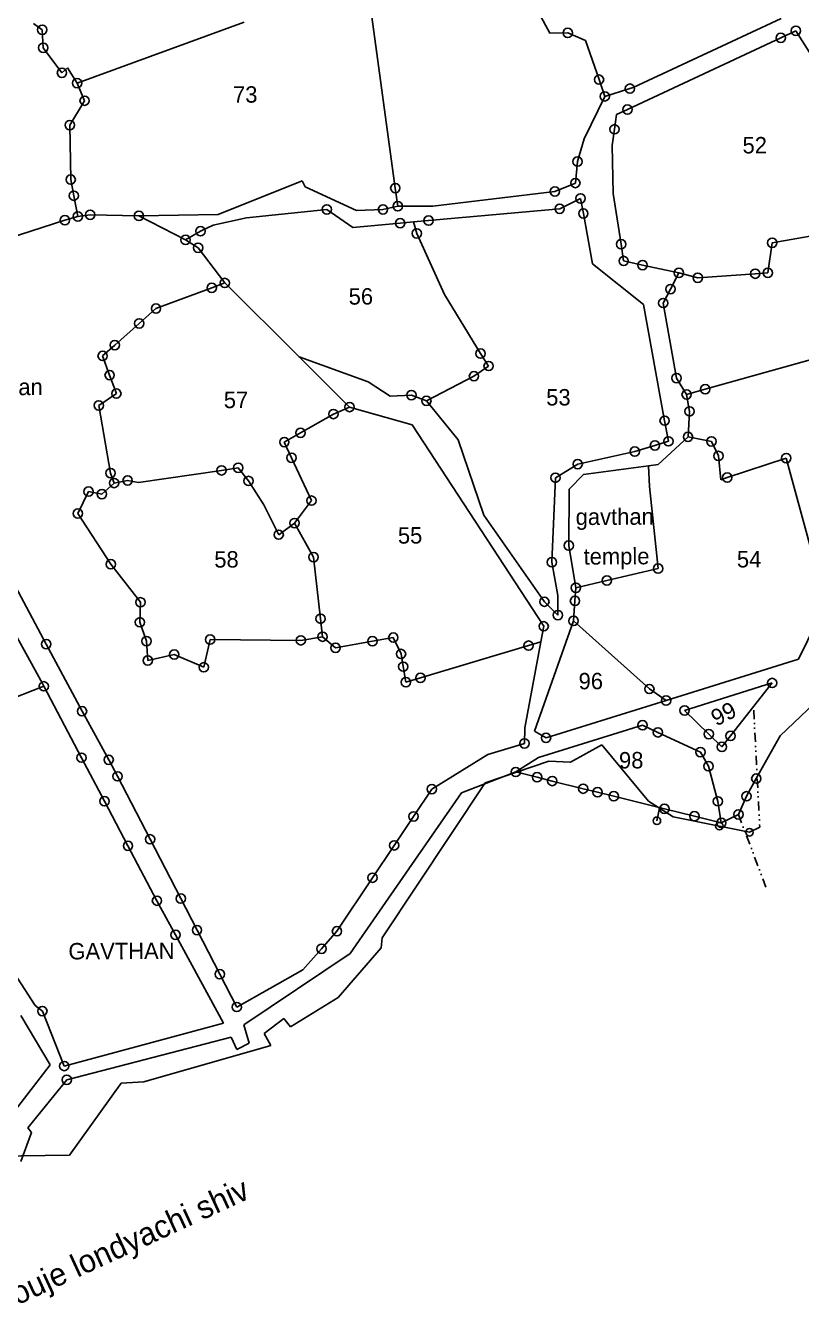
# Model space of a CAD drawing. Header units: metres. Extents: x 267555 to 271037, y 2139222 to 2142032.
# Drawn here: x 269185 to 269615, y 2140148 to 2140863 of the extents above; entities that cross this region are included whole.
import ezdxf

# ---------------------------------------------------------------- set-up
doc = ezdxf.new("R2010")
doc.units = ezdxf.units.M
doc.linetypes.add('DIVIDE', pattern=[1.25, 0.5, -0.25, 0, -0.25, 0, -0.25])
for name, color, linetype in [('OFF', 1, 'Continuous'), ('POLY_PARCEL', 6, 'Continuous'), ('POLY_ROAD', 30, 'Continuous'), ('SYM_STONE', 1, 'Continuous'), ('TEXT_MAPIN', 7, 'Continuous'), ('TEXT_MAPOUT', 7, 'Continuous'), ('TEXT_PARCEL', 7, 'Continuous'), ('V_BOUND_LINE', 7, 'Continuous'), ('V_DIVIDE_LINE', 7, 'DIVIDE')]:
    doc.layers.add(name, color=color, linetype=linetype)
doc.styles.add('TEXT_MAP', font='', dxfattribs={"height": 2.5})
doc.styles.get('TEXT_MAP').set_extended_font_data('Kruti Dev 050')

msp = doc.modelspace()

# ---------------------------------------------------------------- linework, layer by layer
at = {"layer": 'OFF'}
for p, q in [((269613.09, 2140511.6), (269627.99, 2140541.71)), ((269504.05, 2140464.22), (269529.92, 2140433.02)), ((269327.88, 2140312.35), (269316.88, 2140304.1)), ((269301.82, 2140295.31), (269308.64, 2140298.76))]:
    msp.add_line(p, q, dxfattribs=at)
at = {"layer": 'POLY_PARCEL'}
for p, q in [((269453.46, 2140899.2), (269475.33, 2140858.81)), ((269376.07, 2140871.88), (269389.66, 2140772.83)), ((269189.04, 2140864.15), (269193.92, 2140860.6)), ((269213.25, 2140831.04), (269305.8, 2140864.74)), ((269193.92, 2140860.6), (269194.48, 2140850.63)), ((269475.33, 2140858.81), (269485.23, 2140858.86)), ((269485.23, 2140858.86), (269495.16, 2140854.67)), ((269194.48, 2140850.63), (269204.87, 2140836.77)), ((269495.16, 2140854.67), (269502.59, 2140832.96)), ((269204.87, 2140836.77), (269207.98, 2140839.57)), ((269207.98, 2140839.57), (269213.25, 2140831.04)), ((269213.25, 2140831.04), (269217.44, 2140821.29)), ((269502.59, 2140832.96), (269505.76, 2140823.69)), ((269217.44, 2140821.29), (269209.22, 2140807.78)), ((269209.22, 2140807.78), (269209.72, 2140777.56)), ((269209.72, 2140777.56), (269211.44, 2140768.61)), ((269389.66, 2140772.83), (269391.04, 2140762.76)), ((269211.44, 2140768.61), (269213.66, 2140757.11)), ((269206.51, 2140755.03), (269213.66, 2140757.11)), ((269213.66, 2140757.11), (269220.51, 2140758.03)), ((269220.51, 2140758.03), (269247.53, 2140757.42)), ((269166.41, 2140742.13), (269206.51, 2140755.03)), ((269399.75, 2140754.06), (269401.56, 2140747.72)), ((269273.41, 2140744.13), (269280.35, 2140739.73)), ((269401.56, 2140747.72), (269416.93, 2140713.81)), ((269596.17, 2140725.85), (269598.61, 2140742.51)), ((269598.61, 2140742.51), (269622.83, 2140746.67)), ((269280.35, 2140739.73), (269295.14, 2140720.23)), ((269295.14, 2140720.23), (269287.89, 2140717.53)), ((269295.14, 2140720.23), (269336.37, 2140679.28)), ((269546.85, 2140725.82), (269557.3, 2140723.14)), ((269557.3, 2140723.14), (269589.19, 2140725.37)), ((269589.19, 2140725.37), (269596.17, 2140725.85)), ((269287.89, 2140717.53), (269257, 2140706.01)), ((269416.93, 2140713.81), (269436.94, 2140681.07)), ((269257, 2140706.01), (269247.71, 2140697.77)), ((269561.49, 2140661.29), (269709.83, 2140702.87)), ((269247.71, 2140697.77), (269234.16, 2140685.76)), ((269234.16, 2140685.76), (269227.42, 2140679.77)), ((269227.42, 2140679.77), (269231.31, 2140669.12)), ((269436.94, 2140681.07), (269441.39, 2140674.19)), ((269441.39, 2140674.19), (269433.27, 2140668.55)), ((269231.31, 2140669.12), (269235.03, 2140658.93)), ((269433.27, 2140668.55), (269406.88, 2140654.88)), ((269235.03, 2140658.93), (269225.27, 2140652.36)), ((269551.15, 2140658.4), (269561.49, 2140661.29)), ((269225.27, 2140652.36), (269231.84, 2140614.84)), ((269355.37, 2140647.56), (269364.29, 2140651.45)), ((269337.11, 2140637.14), (269355.37, 2140647.56)), ((269328.14, 2140632.01), (269337.11, 2140637.14)), ((269551.92, 2140634.91), (269564.89, 2140632.38)), ((269332.18, 2140623.31), (269328.14, 2140632.01)), ((269564.89, 2140632.38), (269568.78, 2140624.32)), ((269343.2, 2140599.55), (269332.18, 2140623.31)), ((269568.78, 2140624.32), (269570.04, 2140611.16)), ((269573.68, 2140612.36), (269606.34, 2140623.11)), ((269606.34, 2140623.11), (269625.75, 2140551.87)), ((269231.84, 2140614.84), (269233.76, 2140609.31)), ((269247.25, 2140609.53), (269293.34, 2140616.34)), ((269293.34, 2140616.34), (269302.59, 2140617.8)), ((269302.59, 2140617.8), (269308.27, 2140610.46)), ((269530.07, 2140618.89), (269530.52, 2140607.37)), ((269570.04, 2140611.16), (269573.68, 2140612.36)), ((269233.76, 2140609.31), (269227, 2140603.15)), ((269233.76, 2140609.31), (269241.28, 2140610.76)), ((269241.28, 2140610.76), (269247.25, 2140609.53)), ((269308.27, 2140610.46), (269316.72, 2140597.25)), ((269530.52, 2140607.37), (269535.31, 2140561.88)), ((269219.63, 2140604.57), (269213.72, 2140592.42)), ((269227, 2140603.15), (269219.63, 2140604.57)), ((269333.79, 2140587.11), (269343.2, 2140599.55)), ((269213.72, 2140592.42), (269231.94, 2140564.31)), ((269316.72, 2140597.25), (269325.01, 2140580.68)), ((269325.01, 2140580.68), (269333.79, 2140587.11)), ((269344.37, 2140568.25), (269333.79, 2140587.11)), ((269231.94, 2140564.31), (269248.37, 2140543.19)), ((269348.23, 2140534.1), (269344.37, 2140568.25)), ((269506.97, 2140555.27), (269489.75, 2140551.26)), ((269535.31, 2140561.88), (269506.97, 2140555.27)), ((269248.37, 2140543.19), (269248.1, 2140532.09)), ((269349.36, 2140524.11), (269348.23, 2140534.1)), ((269248.1, 2140532.09), (269251.74, 2140521.67)), ((269530.48, 2140495.12), (269488.5, 2140532.87)), ((269251.74, 2140521.67), (269252.45, 2140510.91)), ((269283.49, 2140507.15), (269287, 2140522.5)), ((269287, 2140522.5), (269337.29, 2140522.09)), ((269337.29, 2140522.09), (269349.36, 2140524.11)), ((269349.36, 2140524.11), (269356.57, 2140517.95)), ((269356.57, 2140517.95), (269376.97, 2140521.58)), ((269376.97, 2140521.58), (269388.54, 2140523.65)), ((269388.54, 2140523.65), (269392.83, 2140514.53)), ((269403.56, 2140501.29), (269463.54, 2140519.16)), ((269463.54, 2140519.16), (269470.32, 2140521.18)), ((269252.45, 2140510.91), (269267.12, 2140514.25)), ((269267.12, 2140514.25), (269283.49, 2140507.15)), ((269392.83, 2140514.53), (269394.04, 2140507.5)), ((269394.04, 2140507.5), (269395.52, 2140498.89)), ((269395.52, 2140498.89), (269403.56, 2140501.29)), ((269171.35, 2140487.5), (269194.81, 2140496.61)), ((269539.79, 2140488.72), (269530.48, 2140495.12)), ((269534.65, 2140422.04), (269536.14, 2140429.07))]:
    msp.add_line(p, q, dxfattribs=at)
at = {"layer": 'POLY_ROAD'}
for p, q in [((269603.47, 2140866.86), (269521.56, 2140828.55)), ((269603.31, 2140856.14), (269518.32, 2140816.39)), ((269611.71, 2140860.07), (269603.31, 2140856.14)), ((269666.64, 2140772.65), (269611.71, 2140860.07)), ((269519.68, 2140827.97), (269505.76, 2140823.69)), ((269521.56, 2140828.55), (269519.68, 2140827.97)), ((269505.76, 2140823.69), (269494.26, 2140800.16)), ((269512.26, 2140813.56), (269511.16, 2140805.42)), ((269518.32, 2140816.39), (269512.26, 2140813.56)), ((269511.16, 2140805.42), (269509.96, 2140796.49)), ((269494.26, 2140800.16), (269490.7, 2140787.51)), ((269509.96, 2140796.49), (269510.49, 2140769.91)), ((269490.7, 2140787.51), (269489.47, 2140775.64)), ((269338.05, 2140776.94), (269291.41, 2140758.15)), ((269339.61, 2140773.6), (269338.05, 2140776.94)), ((269368.08, 2140760.33), (269339.61, 2140773.6)), ((269478.14, 2140770.94), (269410.4, 2140762.86)), ((269489.47, 2140775.64), (269478.14, 2140770.94)), ((269510.49, 2140769.91), (269514.81, 2140741.72)), ((269391.04, 2140762.76), (269382.82, 2140760.99)), ((269410.4, 2140762.86), (269391.04, 2140762.76)), ((269480.77, 2140761.39), (269492.36, 2140767.12)), ((269492.36, 2140767.12), (269493.89, 2140758.74)), ((269291.41, 2140758.15), (269247.53, 2140757.42)), ((269247.53, 2140757.42), (269273.41, 2140744.13)), ((269288.74, 2140752.35), (269307.17, 2140756.42)), ((269307.17, 2140756.42), (269351.69, 2140761.02)), ((269351.69, 2140761.02), (269366.2, 2140751.03)), ((269382.82, 2140760.99), (269368.08, 2140760.33)), ((269408.12, 2140754.82), (269480.77, 2140761.39)), ((269493.89, 2140758.74), (269499, 2140730.88)), ((269273.41, 2140744.13), (269281.66, 2140748.91)), ((269281.66, 2140748.91), (269288.74, 2140752.35)), ((269366.2, 2140751.03), (269392.34, 2140753.39)), ((269392.34, 2140753.39), (269399.75, 2140754.06)), ((269399.75, 2140754.06), (269408.12, 2140754.82)), ((269514.81, 2140741.72), (269516.24, 2140732.42)), ((269499, 2140730.88), (269527.25, 2140708.32)), ((269516.24, 2140732.42), (269526.71, 2140730.16)), ((269526.71, 2140730.16), (269546.85, 2140725.82)), ((269546.85, 2140725.82), (269542.21, 2140716.85)), ((269542.21, 2140716.85), (269538.2, 2140709.12)), ((269527.25, 2140708.32), (269538.96, 2140643.88)), ((269538.2, 2140709.12), (269545.55, 2140667.49)), ((269374.55, 2140665.43), (269336.37, 2140679.28)), ((269336.37, 2140679.28), (269364.29, 2140651.45)), ((269386.72, 2140657.49), (269374.55, 2140665.43)), ((269545.55, 2140667.49), (269551.15, 2140658.4)), ((269398.6, 2140658.07), (269386.72, 2140657.49)), ((269406.88, 2140654.88), (269398.6, 2140658.07)), ((269551.15, 2140658.4), (269552.79, 2140649.05)), ((269364.29, 2140651.45), (269399.05, 2140641.52)), ((269424.53, 2140633.18), (269406.88, 2140654.88)), ((269552.79, 2140649.05), (269551.92, 2140634.91)), ((269399.05, 2140641.52), (269471.92, 2140529.87)), ((269538.96, 2140643.88), (269541.04, 2140632.43)), ((269551.92, 2140634.91), (269535.46, 2140619.6)), ((269438.68, 2140591.46), (269424.53, 2140633.18)), ((269522.38, 2140626.76), (269490.76, 2140619.8)), ((269533.59, 2140630.17), (269522.38, 2140626.76)), ((269541.04, 2140632.43), (269533.59, 2140630.17)), ((269490.76, 2140619.8), (269478.4, 2140612.26)), ((269535.46, 2140619.6), (269530.07, 2140618.89)), ((269478.4, 2140612.26), (269476.47, 2140565.38)), ((269493.91, 2140614.1), (269486.11, 2140605.99)), ((269530.07, 2140618.89), (269493.91, 2140614.1)), ((269486.11, 2140605.99), (269485.79, 2140574.65)), ((269472.28, 2140543.52), (269438.68, 2140591.46)), ((269485.79, 2140574.65), (269489.75, 2140551.26)), ((269476.47, 2140565.38), (269479.75, 2140546.91)), ((269194.02, 2140498.1), (269163.73, 2140553.21)), ((269196.14, 2140519.98), (269179.11, 2140551.91)), ((269489.75, 2140551.26), (269489.26, 2140543.93)), ((269479.81, 2140536.07), (269472.28, 2140543.52)), ((269479.75, 2140546.91), (269479.81, 2140536.07)), ((269489.26, 2140543.93), (269488.5, 2140532.87)), ((269488.5, 2140532.87), (269466.87, 2140471.68)), ((269471.92, 2140529.87), (269470.32, 2140521.18)), ((269216, 2140482.76), (269196.14, 2140519.98)), ((269470.32, 2140521.18), (269461.54, 2140473.64)), ((269539.79, 2140488.72), (269613.09, 2140511.6)), ((269194.81, 2140496.61), (269194.02, 2140498.1)), ((269598.57, 2140498.45), (269550.02, 2140483.23)), ((269575.49, 2140469.12), (269598.57, 2140498.45)), ((269215.69, 2140457.04), (269194.81, 2140496.61)), ((269194.81, 2140496.61), (269194.81, 2140496.61)), ((269473.21, 2140468.01), (269539.79, 2140488.72)), ((269230.78, 2140455.87), (269216, 2140482.76)), ((269550.02, 2140483.23), (269563.4, 2140470.14)), ((269461.54, 2140473.64), (269461.24, 2140464.96)), ((269466.87, 2140471.68), (269473.21, 2140468.01)), ((269468.98, 2140457.17), (269526.72, 2140475)), ((269526.72, 2140475), (269535.25, 2140471.08)), ((269535.25, 2140471.08), (269558.79, 2140460.13)), ((269563.4, 2140470.14), (269570.68, 2140463)), ((269570.68, 2140463), (269575.49, 2140469.12)), ((269461.24, 2140464.96), (269440.97, 2140458.86)), ((269228.44, 2140432.89), (269215.69, 2140457.04)), ((269235.71, 2140446.7), (269230.78, 2140455.87)), ((269440.97, 2140458.86), (269409.91, 2140439.63)), ((269456.44, 2140449.1), (269468.98, 2140457.17)), ((269558.79, 2140460.13), (269563.24, 2140452.29)), ((269563.24, 2140452.29), (269568.48, 2140432.83)), ((269253.74, 2140411.79), (269235.71, 2140446.7)), ((269409.91, 2140439.63), (269399.79, 2140424.48)), ((269241.48, 2140408.17), (269228.44, 2140432.89)), ((269568.48, 2140432.83), (269570.38, 2140420.87)), ((269399.79, 2140424.48), (269389.05, 2140408.42)), ((269257.54, 2140377.75), (269241.48, 2140408.17)), ((269270.71, 2140378.94), (269253.74, 2140411.79)), ((269389.05, 2140408.42), (269377.05, 2140390.5)), ((269377.05, 2140390.5), (269357.32, 2140360.79)), ((269267.83, 2140358.82), (269257.54, 2140377.75)), ((269279.73, 2140361.46), (269270.71, 2140378.94)), ((269164.2, 2140359.39), (269190.03, 2140319.71)), ((269294.45, 2140309.85), (269267.83, 2140358.82)), ((269292.37, 2140336.98), (269279.73, 2140361.46)), ((269357.32, 2140360.79), (269348.81, 2140351.1)), ((269348.81, 2140351.1), (269338.31, 2140339.38)), ((269301.76, 2140318.81), (269292.37, 2140336.98)), ((269338.31, 2140339.38), (269301.76, 2140318.81)), ((269190.03, 2140319.71), (269194.01, 2140316.53)), ((269182, 2140314.08), (269198.26, 2140286.66)), ((269194.01, 2140316.53), (269206.11, 2140286.09)), ((269331.58, 2140307.75), (269327.88, 2140312.35)), ((269206.11, 2140286.09), (269294.45, 2140309.85)), ((269320.7, 2140297.53), (269316.88, 2140304.1)), ((269198.26, 2140286.66), (269178.6, 2140261.1))]:
    msp.add_line(p, q, dxfattribs=at)
at = {"layer": 'SYM_STONE'}
for centre, radius in [((269193.92, 2140860.6), 2.58), ((269611.71, 2140860.07), 2.58), ((269485.23, 2140858.86), 2.58), ((269603.31, 2140856.14), 2.58), ((269194.48, 2140850.63), 2.58), ((269204.87, 2140836.77), 2.58), ((269502.59, 2140832.96), 2.58), ((269213.25, 2140831.04), 2.58), ((269519.68, 2140827.97), 2.58), ((269217.44, 2140821.29), 2.58), ((269505.76, 2140823.69), 2.58), ((269518.32, 2140816.39), 2.58), ((269209.22, 2140807.78), 2.58), ((269511.16, 2140805.42), 2.58), ((269490.7, 2140787.51), 2.58), ((269209.72, 2140777.56), 2.58), ((269489.47, 2140775.64), 2.58), ((269211.44, 2140768.61), 2.58), ((269389.66, 2140772.83), 2.58), ((269478.14, 2140770.94), 2.58), ((269492.36, 2140767.12), 2.58), ((269351.69, 2140761.02), 2.58), ((269382.82, 2140760.99), 2.58), ((269391.04, 2140762.76), 2.58), ((269480.77, 2140761.39), 2.58), ((269206.51, 2140755.03), 2.58), ((269213.66, 2140757.11), 2.58), ((269220.51, 2140758.03), 2.58), ((269247.53, 2140757.42), 2.58), ((269392.34, 2140753.39), 2.58), ((269408.12, 2140754.82), 2.58), ((269493.89, 2140758.74), 2.58), ((269281.66, 2140748.91), 2.58), ((269401.56, 2140747.72), 2.58), ((269273.41, 2140744.13), 2.58), ((269280.35, 2140739.73), 2.58), ((269514.81, 2140741.72), 2.58), ((269598.61, 2140742.51), 2.58), ((269516.24, 2140732.42), 2.58), ((269526.71, 2140730.16), 2.58), ((269546.85, 2140725.82), 2.58), ((269589.19, 2140725.37), 2.58), ((269596.17, 2140725.85), 2.58), ((269287.89, 2140717.53), 2.58), ((269295.14, 2140720.23), 2.58), ((269542.21, 2140716.85), 2.58), ((269557.3, 2140723.14), 2.58), ((269257, 2140706.01), 2.58), ((269538.2, 2140709.12), 2.58), ((269247.71, 2140697.77), 2.58), ((269234.16, 2140685.76), 2.58), ((269436.94, 2140681.07), 2.58), ((269227.42, 2140679.77), 2.58), ((269441.39, 2140674.19), 2.58), ((269231.31, 2140669.12), 2.58), ((269433.27, 2140668.55), 2.58), ((269545.55, 2140667.49), 2.58), ((269561.49, 2140661.29), 2.58), ((269235.03, 2140658.93), 2.58), ((269398.6, 2140658.07), 2.58), ((269406.88, 2140654.88), 2.58), ((269551.15, 2140658.4), 2.58), ((269225.27, 2140652.36), 2.58), ((269355.37, 2140647.56), 2.58), ((269364.29, 2140651.45), 2.58), ((269552.79, 2140649.05), 2.58), ((269538.96, 2140643.88), 2.58), ((269328.14, 2140632.01), 2.58), ((269337.11, 2140637.14), 2.58), ((269541.04, 2140632.43), 2.58), ((269551.92, 2140634.91), 2.58), ((269564.89, 2140632.38), 2.58), ((269522.38, 2140626.76), 2.58), ((269533.59, 2140630.17), 2.58), ((269568.78, 2140624.32), 2.58), ((269302.59, 2140617.8), 2.58), ((269332.18, 2140623.31), 2.58), ((269490.76, 2140619.8), 2.58), ((269606.34, 2140623.11), 2.58), ((269231.84, 2140614.84), 2.58), ((269241.28, 2140610.76), 2.58), ((269293.34, 2140616.34), 2.58), ((269308.27, 2140610.46), 2.58), ((269478.4, 2140612.26), 2.58), ((269573.68, 2140612.36), 2.58), ((269219.63, 2140604.57), 2.58), ((269227, 2140603.15), 2.58), ((269233.76, 2140609.31), 2.58), ((269343.2, 2140599.55), 2.58), ((269213.72, 2140592.42), 2.58), ((269333.79, 2140587.11), 2.58), ((269325.01, 2140580.68), 2.58), ((269485.79, 2140574.65), 2.58), ((269344.37, 2140568.25), 2.58), ((269231.94, 2140564.31), 2.58), ((269476.47, 2140565.38), 2.58), ((269535.31, 2140561.88), 2.58), ((269506.97, 2140555.27), 2.58), ((269489.75, 2140551.26), 2.58), ((269248.37, 2140543.19), 2.58), ((269472.28, 2140543.52), 2.58), ((269489.26, 2140543.93), 2.58), ((269248.1, 2140532.09), 2.58), ((269348.23, 2140534.1), 2.58), ((269479.81, 2140536.07), 2.58), ((269488.5, 2140532.87), 2.58), ((269349.36, 2140524.11), 2.58), ((269471.92, 2140529.87), 2.58), ((269196.14, 2140519.98), 2.58), ((269251.74, 2140521.67), 2.58), ((269287, 2140522.5), 2.58), ((269337.29, 2140522.09), 2.58), ((269356.57, 2140517.95), 2.58), ((269376.97, 2140521.58), 2.58), ((269388.54, 2140523.65), 2.58), ((269463.54, 2140519.16), 2.58), ((269252.45, 2140510.91), 2.58), ((269267.12, 2140514.25), 2.58), ((269392.83, 2140514.53), 2.58), ((269283.49, 2140507.15), 2.58), ((269394.04, 2140507.5), 2.58), ((269194.82, 2140496.61), 2.58), ((269395.52, 2140498.89), 2.58), ((269403.56, 2140501.29), 2.58), ((269598.57, 2140498.45), 2.58), ((269530.48, 2140495.12), 2.58), ((269539.79, 2140488.72), 2.58), ((269216, 2140482.76), 2.58), ((269550.02, 2140483.23), 2.58), ((269526.72, 2140475), 2.58), ((269473.21, 2140468.01), 2.58), ((269535.25, 2140471.08), 2.58), ((269563.4, 2140470.14), 2.58), ((269575.49, 2140469.12), 2.58), ((269461.24, 2140464.96), 2.58), ((269558.79, 2140460.13), 2.58), ((269570.68, 2140463), 2.58), ((269215.69, 2140457.04), 2.58), ((269230.78, 2140455.87), 2.58), ((269563.24, 2140452.29), 2.58), ((269235.71, 2140446.7), 2.58), ((269456.44, 2140449.1), 2.58), ((269468.23, 2140446.18), 2.58), ((269589.77, 2140445.48), 2.58), ((269409.91, 2140439.63), 2.58), ((269476.64, 2140444.1), 2.58), ((269493.8, 2140439.85), 2.58), ((269228.44, 2140432.89), 2.58), ((269501.8, 2140437.86), 2.58), ((269510.78, 2140435.64), 2.58), ((269568.48, 2140432.83), 2.58), ((269584.29, 2140435.63), 2.58), ((269399.79, 2140424.48), 2.58), ((269538.83, 2140428.69), 2.58), ((269555.47, 2140424.57), 2.58), ((269579.88, 2140425.56), 2.58), ((269534.65, 2140422.04), 2.09), ((269569.29, 2140419.08), 2.09), ((269570.38, 2140420.87), 2.58), ((269253.74, 2140411.79), 2.58), ((269586, 2140415.69), 2.09), ((269241.48, 2140408.17), 2.58), ((269389.05, 2140408.42), 2.58), ((269377.05, 2140390.5), 2.58), ((269257.54, 2140377.75), 2.58), ((269270.71, 2140378.94), 2.58), ((269279.73, 2140361.46), 2.58), ((269357.32, 2140360.79), 2.58), ((269267.83, 2140358.82), 2.58), ((269348.81, 2140351.1), 2.58), ((269292.37, 2140336.98), 2.58), ((269194.01, 2140316.53), 2.58), ((269301.76, 2140318.81), 2.58), ((269206.11, 2140286.09), 2.58), ((269207.55, 2140278.48), 2.58)]:
    msp.add_circle(centre, radius, dxfattribs=at)
at = {"layer": 'V_BOUND_LINE'}
for p, q in [((269602.93, 2140469.15), (269629.5, 2140494.25)), ((269589.77, 2140445.48), (269602.93, 2140469.15)), ((269486.69, 2140454.48), (269504.05, 2140464.22)), ((269504.05, 2140464.22), (269504.05, 2140464.22)), ((269439.47, 2140443.04), (269474.82, 2140455.17)), ((269474.82, 2140455.17), (269486.69, 2140454.48)), ((269426.36, 2140437.63), (269456.44, 2140449.1)), ((269456.44, 2140449.1), (269468.23, 2140446.18)), ((269382.45, 2140357.15), (269439.47, 2140443.04)), ((269468.23, 2140446.18), (269476.64, 2140444.1)), ((269476.64, 2140444.1), (269493.8, 2140439.85)), ((269584.29, 2140435.63), (269589.77, 2140445.48)), ((269364.72, 2140348.4), (269426.36, 2140437.63)), ((269493.8, 2140439.85), (269501.8, 2140437.86)), ((269501.8, 2140437.86), (269510.78, 2140435.64)), ((269510.78, 2140435.64), (269538.83, 2140428.69)), ((269579.88, 2140425.56), (269584.29, 2140435.63)), ((269529.92, 2140433.02), (269536.14, 2140429.07)), ((269536.14, 2140429.07), (269543.71, 2140424.27)), ((269538.83, 2140428.69), (269555.47, 2140424.57)), ((269543.71, 2140424.27), (269569.29, 2140419.08)), ((269555.47, 2140424.57), (269570.38, 2140420.87)), ((269569.29, 2140419.08), (269586, 2140415.69)), ((269570.38, 2140420.87), (269579.88, 2140425.56)), ((269586, 2140415.69), (269591.69, 2140418.49)), ((269381.9, 2140351.67), (269382.45, 2140357.15)), ((269305.66, 2140308.99), (269364.72, 2140348.4)), ((269357.99, 2140324.02), (269381.9, 2140351.67)), ((269331.58, 2140307.75), (269357.99, 2140324.02)), ((269308.64, 2140298.76), (269305.66, 2140308.99)), ((269207.55, 2140278.48), (269298.61, 2140302.12)), ((269298.61, 2140302.12), (269301.82, 2140295.31)), ((269250.3, 2140277.23), (269320.7, 2140297.53)), ((269185.94, 2140251.9), (269207.55, 2140278.48)), ((269209.07, 2140236.64), (269237.74, 2140276.61)), ((269237.74, 2140276.61), (269250.3, 2140277.23)), ((269182.13, 2140233.1), (269187.91, 2140249.23)), ((269187.91, 2140249.23), (269185.94, 2140251.9)), ((269143.38, 2140235.92), (269209.07, 2140236.64))]:
    msp.add_line(p, q, dxfattribs=at)
at = {"layer": 'V_DIVIDE_LINE', "ltscale": 10}
for p, q in [((269588.33, 2140483.42), (269591.69, 2140418.49)), ((269579.88, 2140425.56), (269595.85, 2140383.31))]:
    msp.add_line(p, q, dxfattribs=at)

# ---------------------------------------------------------------- texts
at = {"layer": 'TEXT_MAPIN'}
for s, p in [('gavthan', (269150.94, 2140657.86)), ('gavthan', (269489.66, 2140586.01)), ('temple', (269494.04, 2140564.07)), ('GAVTHAN', (269208.45, 2140345.17))]:
    msp.add_text(s, height=9.103, rotation=0.28058, dxfattribs=at).set_placement(p)
at = {"layer": 'TEXT_MAPOUT'}
msp.add_text('mouje londyachi shiv', height=12.6435, rotation=24.73042, dxfattribs=at).set_placement((269167.32, 2140147.44))
at = {"layer": 'TEXT_PARCEL', "style": 'TEXT_MAP'}
for s, rotation, p in [('73', 0.28058, (269299.73, 2140820.14)), ('52', 0.28058, (269582.15, 2140792.02)), ('56', 0.28058, (269363.82, 2140708.2)), ('57', 0.28058, (269294.61, 2140650.82)), ('53', 0.28058, (269473.32, 2140652.26)), ('55', 0.28058, (269391.11, 2140575.7)), ('58', 0.28058, (269289.32, 2140562.4)), ('54', 0.28058, (269579.04, 2140562.49)), ('96', 0.28058, (269491.28, 2140494.92)), ('99', 26.82334, (269567.62, 2140474.27)), ('98', 0.28058, (269513.68, 2140451.05))]:
    msp.add_text(s, height=9.103, rotation=rotation, dxfattribs=at).set_placement(p)

doc.saveas('drawing.dxf')
